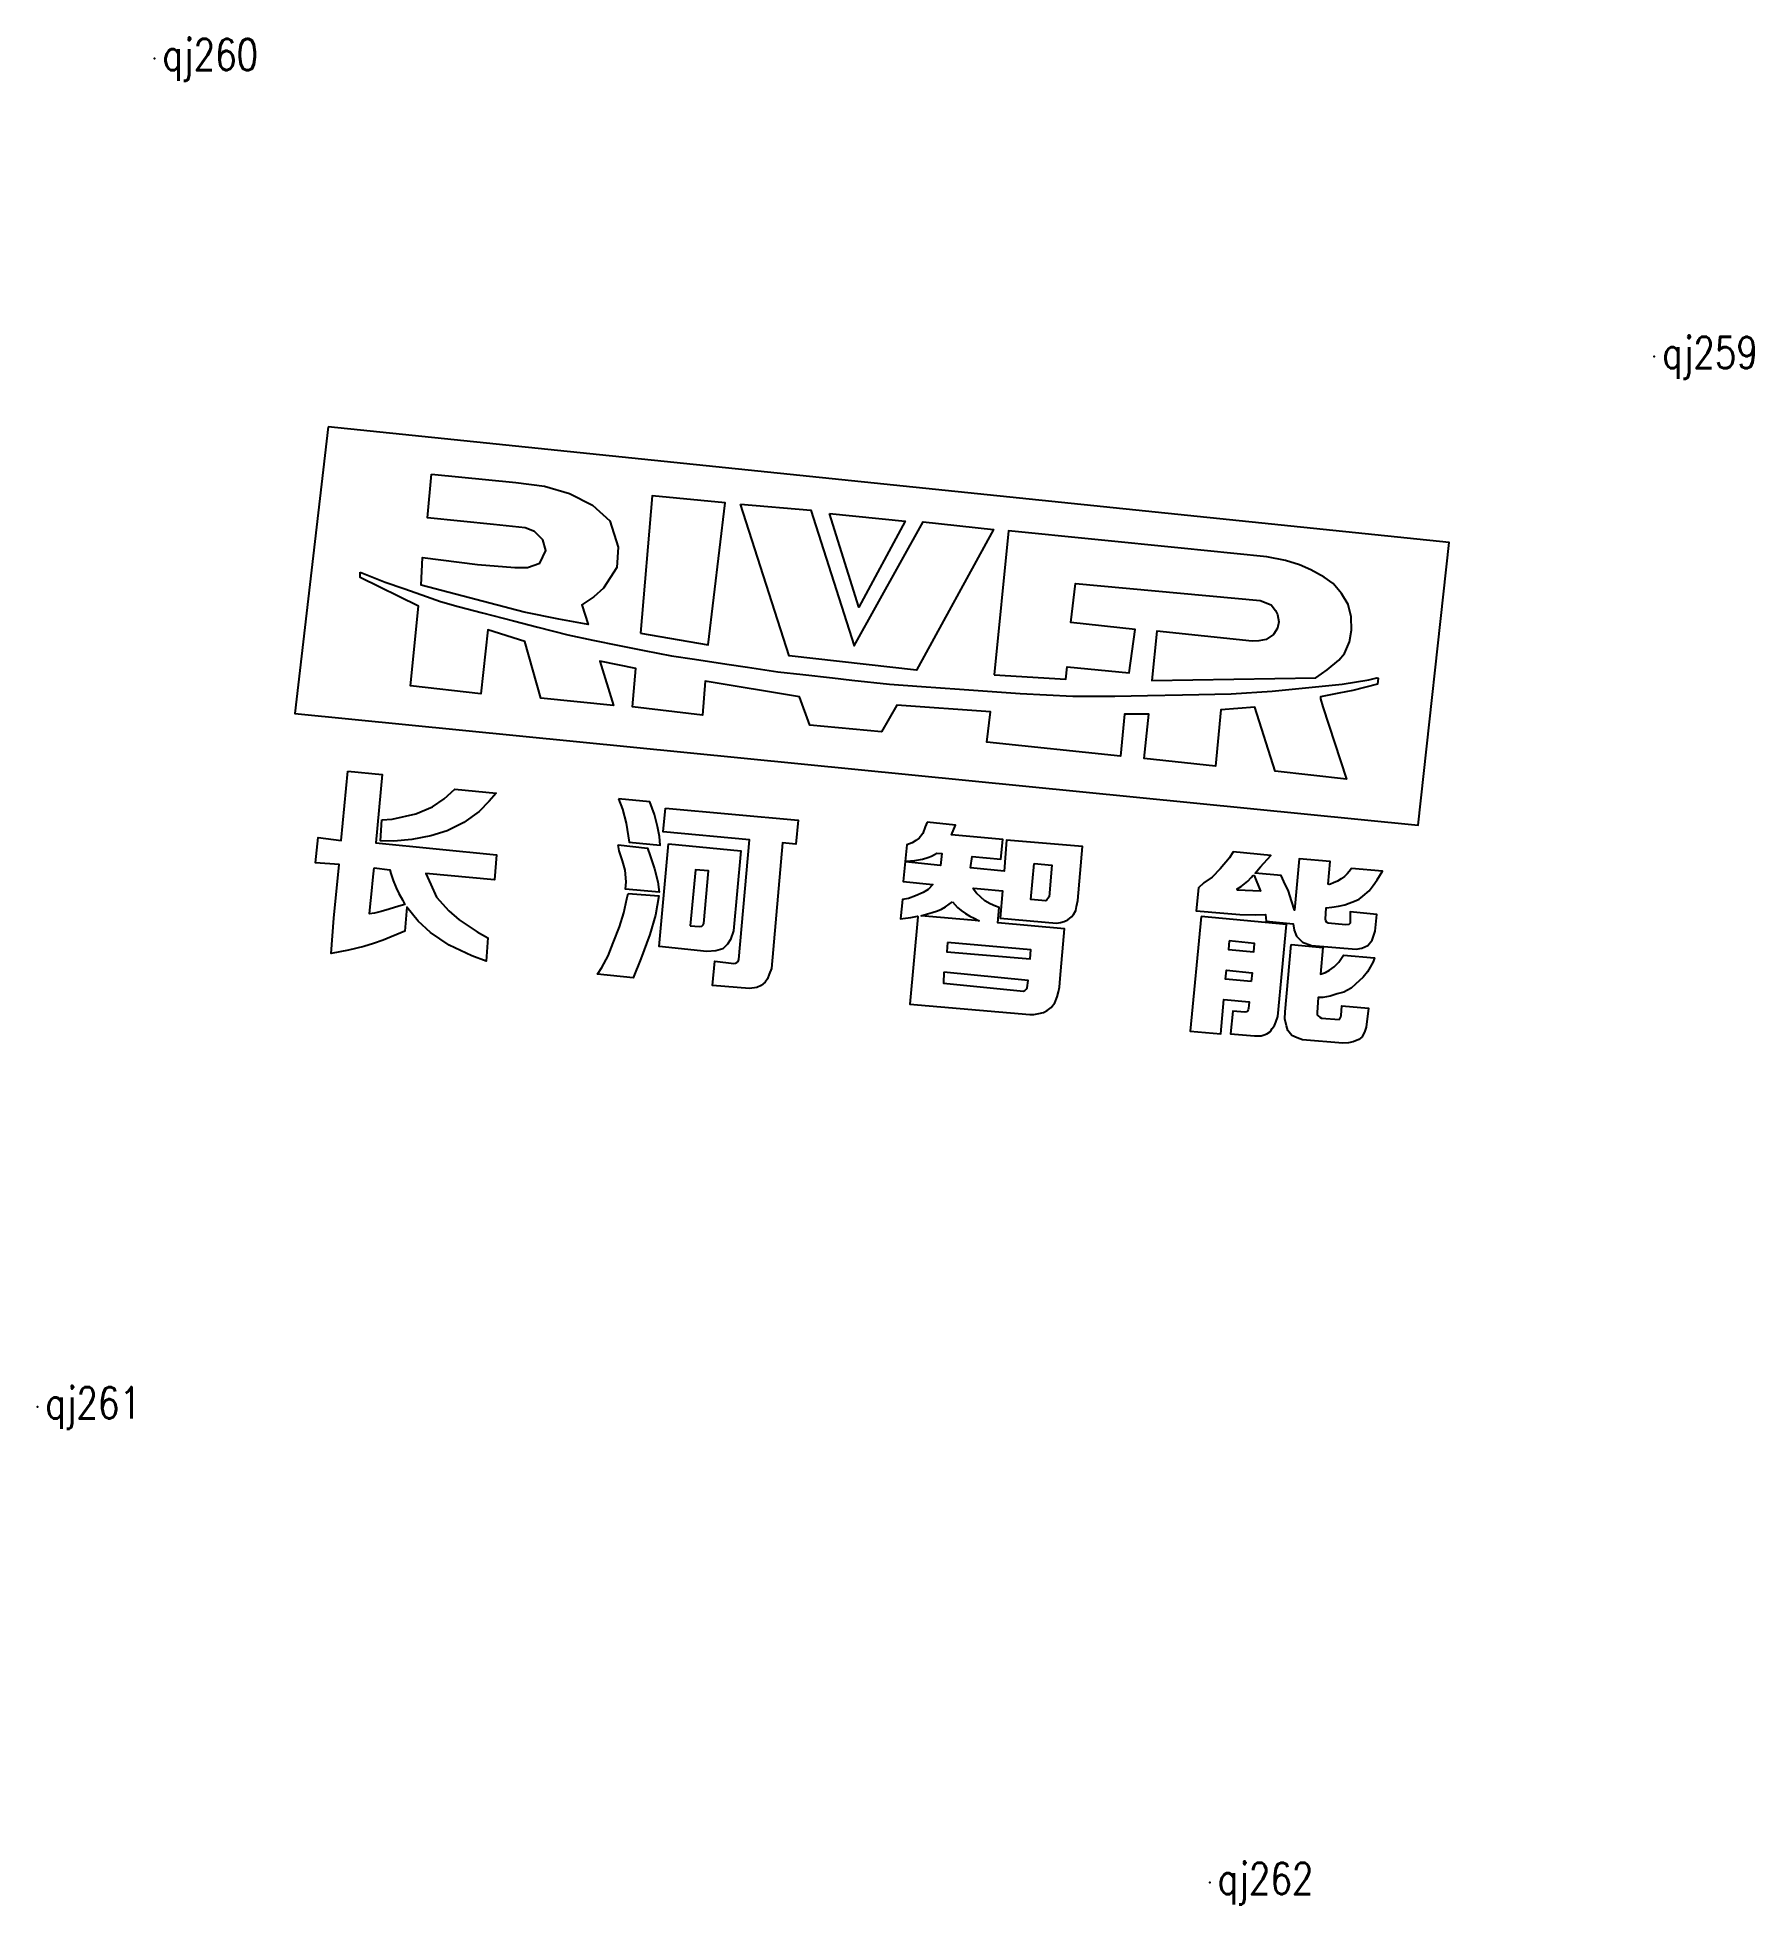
# Model space of a CAD drawing. Extents: x 487817.6 to 487872.3, y 3337298.3 to 3337357.7.
import ezdxf

# ---------------------------------------------------------------- set-up
doc = ezdxf.new("R2010")
doc.units = 0
doc.header["$LTSCALE"] = 0.5
doc.header["$PDSIZE"] = 0.2
doc.layers.get('0').update_dxf_attribs({"linetype": 'CONTINUOUS'})
doc.layers.add('ZDH', color=1, linetype='CONTINUOUS')
doc.styles.add('HZ', font='rs.shx', dxfattribs={"width": 0.8, "bigfont": 'hztxt.shx'})

msp = doc.modelspace()

# ---------------------------------------------------------------- linework, layer by layer
at = {"linetype": 'Continuous', "flags": 128}
for points in [[(487826.892, 3337345.336), (487825.836, 3337336.215), (487861.593, 3337332.659), (487862.578, 3337341.657)], [(487830.186, 3337343.827), (487832.866, 3337343.56), (487833.78, 3337343.453), (487834.577, 3337343.217), (487835.303, 3337342.841), (487835.86, 3337342.345), (487836.126, 3337341.501), (487836.086, 3337340.858), (487835.654, 3337340.198), (487835.345, 3337339.925), (487834.971, 3337339.675), (487835.164, 3337339.049), (487834.233, 3337339.217), (487833.129, 3337339.44), (487829.851, 3337340.298), (487829.892, 3337341.178), (487831.649, 3337340.956), (487832.831, 3337340.861), (487833.24, 3337340.863), (487833.635, 3337340.999), (487833.82, 3337341.395), (487833.726, 3337341.742), (487833.465, 3337342.009), (487833.165, 3337342.12), (487832.154, 3337342.232), (487830.058, 3337342.439)], [(487836.832, 3337338.766), (487838.99, 3337338.398), (487839.528, 3337342.914), (487837.204, 3337343.141)], [(487840.013, 3337342.88), (487842.255, 3337342.682), (487843.638, 3337338.363), (487845.834, 3337342.314), (487848.076, 3337342.065), (487845.619, 3337337.591), (487841.564, 3337338.043)], [(487842.85, 3337342.577), (487845.259, 3337342.332), (487843.787, 3337339.594)], [(487848.089, 3337337.441), (487850.379, 3337337.302), (487850.417, 3337337.701), (487852.391, 3337337.504), (487852.576, 3337338.891), (487850.538, 3337339.11), (487850.682, 3337340.351), (487856.555, 3337339.814), (487856.907, 3337339.67), (487857.045, 3337339.494), (487857.107, 3337339.364), (487857.152, 3337339.128), (487857.109, 3337338.926), (487856.985, 3337338.727), (487856.756, 3337338.572), (487856.518, 3337338.52), (487856.31, 3337338.518), (487853.275, 3337338.836), (487853.117, 3337337.26), (487858.337, 3337337.343), (487858.69, 3337337.598), (487859.06, 3337337.908), (487859.241, 3337338.119), (487859.409, 3337338.493), (487859.472, 3337338.861), (487859.455, 3337339.294), (487859.364, 3337339.681), (487859.152, 3337340.035), (487858.879, 3337340.349), (487858.599, 3337340.556), (487858.169, 3337340.788), (487857.813, 3337340.94), (487857.362, 3337341.082), (487856.774, 3337341.194), (487855.726, 3337341.3), (487854.046, 3337341.479), (487848.554, 3337342.025)], [(487827.912, 3337340.708), (487828.705, 3337340.396), (487829.305, 3337340.189), (487829.874, 3337339.99), (487830.465, 3337339.782), (487831.036, 3337339.613), (487831.805, 3337339.416), (487832.79, 3337339.164), (487833.569, 3337338.963), (487834.526, 3337338.717), (487835.316, 3337338.55), (487836.156, 3337338.372), (487836.955, 3337338.216), (487837.82, 3337338.052), (487838.555, 3337337.941), (487839.578, 3337337.786), (487840.241, 3337337.685), (487841.204, 3337337.538), (487842.007, 3337337.451), (487842.95, 3337337.35), (487843.56, 3337337.272), (487844.757, 3337337.151), (487845.782, 3337337.073), (487846.993, 3337336.985), (487848.92, 3337336.852), (487850.595, 3337336.764), (487851.936, 3337336.769), (487852.97, 3337336.78), (487854.09, 3337336.806), (487855.635, 3337336.841), (487856.946, 3337336.918), (487859.172, 3337337.144), (487860.017, 3337337.283), (487860.276, 3337337.344), (487860.313, 3337337.34), (487860.293, 3337337.143), (487859.509, 3337336.941), (487859.068, 3337336.856), (487858.483, 3337336.743), (487858.477, 3337336.677), (487858.56, 3337336.421), (487859.304, 3337334.117), (487857.04, 3337334.377), (487856.392, 3337336.418), (487855.311, 3337336.326), (487855.143, 3337334.54), (487852.866, 3337334.776), (487853.015, 3337336.189), (487852.244, 3337336.193), (487852.112, 3337334.856), (487847.864, 3337335.302), (487847.973, 3337336.265), (487844.994, 3337336.478), (487844.502, 3337335.633), (487842.224, 3337335.838), (487841.893, 3337336.746), (487838.896, 3337337.241), (487838.812, 3337336.159), (487836.583, 3337336.428), (487836.686, 3337337.644), (487835.537, 3337337.882), (487835.976, 3337336.463), (487833.665, 3337336.698), (487833.157, 3337338.503), (487831.974, 3337338.875), (487831.748, 3337336.839), (487829.51, 3337337.093), (487829.769, 3337339.629), (487827.915, 3337340.541)], [(487827.518, 3337334.376), (487828.615, 3337334.269), (487828.415, 3337332.096), (487832.254, 3337331.715), (487832.184, 3337330.923), (487829.999, 3337331.124), (487830.159, 3337330.773), (487830.346, 3337330.365), (487830.731, 3337329.932), (487831.061, 3337329.641), (487831.633, 3337329.264), (487831.979, 3337329.077), (487831.924, 3337328.332), (487831.466, 3337328.499), (487830.745, 3337328.839), (487830.153, 3337329.239), (487829.759, 3337329.603), (487829.399, 3337330.047), (487829.335, 3337329.283), (487828.647, 3337328.996), (487828.336, 3337328.893), (487828.03, 3337328.799), (487827.537, 3337328.681), (487826.984, 3337328.574), (487827.073, 3337329.696), (487827.239, 3337331.408), (487826.487, 3337331.464), (487826.573, 3337332.268), (487827.306, 3337332.169), (487827.518, 3337334.376)], [(487828.597, 3337332.832), (487828.93, 3337332.854), (487829.686, 3337333.018), (487830.213, 3337333.239), (487830.58, 3337333.498), (487830.927, 3337333.801), (487832.236, 3337333.68), (487832.015, 3337333.425), (487831.704, 3337333.097), (487831.212, 3337332.743), (487830.681, 3337332.475), (487830.162, 3337332.314), (487829.552, 3337332.197), (487828.986, 3337332.15), (487828.563, 3337332.158)], [(487836.137, 3337333.494), (487836.26, 3337333.172), (487836.376, 3337332.727), (487836.445, 3337332.323), (487836.472, 3337332.118), (487837.466, 3337332.022), (487837.445, 3337332.296), (487837.377, 3337332.611), (487837.281, 3337332.994), (487837.13, 3337333.398)], [(487837.629, 3337333.201), (487841.859, 3337332.814), (487841.781, 3337332.055), (487841.358, 3337332.096), (487841, 3337328.101), (487840.935, 3337327.911), (487840.878, 3337327.766), (487840.804, 3337327.658), (487840.681, 3337327.555), (487840.533, 3337327.49), (487840.305, 3337327.455), (487839.127, 3337327.55), (487839.201, 3337328.328), (487839.806, 3337328.256), (487839.859, 3337328.269), (487839.905, 3337328.292), (487839.942, 3337328.321), (487839.966, 3337328.387), (487840.302, 3337332.192), (487837.556, 3337332.45)], [(487845.965, 3337332.757), (487845.901, 3337332.604), (487845.821, 3337332.395), (487845.709, 3337332.247), (487845.599, 3337332.17), (487845.481, 3337332.095), (487845.309, 3337332.03), (487845.193, 3337330.861), (487846.144, 3337330.769), (487845.997, 3337330.614), (487845.838, 3337330.519), (487845.592, 3337330.406), (487845.366, 3337330.329), (487845.17, 3337330.292), (487845.107, 3337329.675), (487845.275, 3337329.694), (487845.438, 3337329.723), (487845.649, 3337329.762), (487845.665, 3337329.737), (487845.409, 3337326.965), (487849.226, 3337326.629), (487849.359, 3337326.634), (487849.512, 3337326.66), (487849.66, 3337326.696), (487849.785, 3337326.761), (487849.904, 3337326.85), (487850.021, 3337326.999), (487850.1, 3337327.19), (487850.145, 3337327.355), (487850.168, 3337327.503), (487850.193, 3337327.774), (487850.334, 3337329.354), (487848.213, 3337329.55), (487848.257, 3337330.033), (487848.132, 3337330.085), (487847.961, 3337330.154), (487847.796, 3337330.25), (487847.666, 3337330.371), (487847.532, 3337330.498), (487847.427, 3337330.635), (487847.432, 3337330.652), (487847.669, 3337330.63), (487848.36, 3337330.569), (487848.286, 3337329.7), (487850.08, 3337329.539), (487850.204, 3337329.561), (487850.321, 3337329.592), (487850.439, 3337329.647), (487850.555, 3337329.739), (487850.615, 3337329.813), (487850.689, 3337329.938), (487850.718, 3337330.067), (487850.761, 3337330.261), (487850.909, 3337331.977), (487848.488, 3337332.185), (487848.411, 3337331.194), (487847.335, 3337331.295), (487847.392, 3337331.666), (487848.3, 3337331.579), (487848.367, 3337332.202), (487846.739, 3337332.353), (487846.859, 3337332.657)], [(487836.123, 3337332.029), (487837.062, 3337331.926), (487837.144, 3337331.686), (487837.281, 3337331.269), (487837.384, 3337330.851), (487837.425, 3337330.529), (487836.356, 3337330.625), (487836.383, 3337330.851), (487836.342, 3337331.221), (487836.26, 3337331.522), (487836.157, 3337331.844)], [(487837.73, 3337332.063), (487840.033, 3337331.839), (487839.792, 3337329.295), (487839.695, 3337329.023), (487839.603, 3337328.869), (487839.451, 3337328.726), (487839.234, 3337328.654), (487838.945, 3337328.642), (487837.425, 3337328.794)], [(487846.267, 3337331.768), (487846.431, 3337331.756), (487846.385, 3337331.375), (487845.274, 3337331.493), (487845.277, 3337331.517), (487845.567, 3337331.529), (487845.816, 3337331.576), (487845.977, 3337331.625), (487846.1, 3337331.671), (487846.196, 3337331.721)], [(487855.699, 3337331.81), (487855.587, 3337331.622), (487855.292, 3337331.27), (487855.028, 3337331.001), (487854.769, 3337330.82), (487854.599, 3337330.665), (487854.521, 3337329.935), (487855.406, 3337329.853), (487855.908, 3337329.816), (487856.416, 3337329.801), (487856.731, 3337329.816), (487856.754, 3337329.6), (487857.615, 3337329.518), (487857.644, 3337329.317), (487857.718, 3337329.128), (487857.908, 3337328.933), (487858.195, 3337328.832), (487859.613, 3337328.711), (487859.801, 3337328.748), (487859.991, 3337328.833), (487860.121, 3337329.003), (487860.218, 3337329.289), (487860.279, 3337329.816), (487859.428, 3337329.902), (487859.428, 3337329.577), (487859.428, 3337329.54), (487859.388, 3337329.499), (487859.276, 3337329.481), (487858.729, 3337329.539), (487858.686, 3337329.563), (487858.646, 3337329.613), (487858.638, 3337329.669), (487858.658, 3337330.032), (487858.842, 3337330.049), (487859.059, 3337330.076), (487859.254, 3337330.121), (487859.393, 3337330.174), (487859.559, 3337330.244), (487859.707, 3337330.307), (487859.825, 3337330.398), (487860.026, 3337330.571), (487860.157, 3337330.742), (487860.282, 3337330.914), (487860.455, 3337331.196), (487859.464, 3337331.28), (487859.393, 3337331.182), (487859.328, 3337331.104), (487859.246, 3337331.028), (487859.141, 3337330.952), (487859.023, 3337330.88), (487858.895, 3337330.827), (487858.803, 3337330.785), (487858.761, 3337330.768), (487858.724, 3337330.785), (487858.786, 3337331.5), (487857.802, 3337331.584), (487857.655, 3337329.955), (487857.555, 3337330.247), (487857.457, 3337330.56), (487857.315, 3337330.869), (487857.229, 3337331.054), (487856.406, 3337331.127), (487856.576, 3337331.332), (487856.576, 3337331.332), (487856.9, 3337331.697)], [(487828.361, 3337331.295), (487828.853, 3337331.233), (487828.892, 3337331.116), (487828.961, 3337330.896), (487829.054, 3337330.668), (487829.145, 3337330.481), (487829.255, 3337330.283), (487829.338, 3337330.132), (487829.145, 3337330.085), (487828.834, 3337329.989), (487828.577, 3337329.909), (487828.372, 3337329.862), (487828.207, 3337329.84), (487828.232, 3337330.06), (487828.27, 3337330.464), (487828.322, 3337331.019)], [(487838.42, 3337329.459), (487838.714, 3337329.43), (487838.79, 3337329.439), (487838.833, 3337329.487), (487838.848, 3337329.53), (487838.997, 3337331.204), (487838.582, 3337331.238)], [(487849.371, 3337331.44), (487849.927, 3337331.386), (487849.84, 3337330.374), (487849.805, 3337330.32), (487849.773, 3337330.285), (487849.724, 3337330.251), (487849.26, 3337330.292)], [(487856.342, 3337331.064), (487856.37, 3337331.061), (487856.574, 3337330.555), (487855.835, 3337330.594), (487855.82, 3337330.622), (487855.951, 3337330.705), (487856.061, 3337330.793), (487856.164, 3337330.877), (487856.273, 3337330.993)], [(487836.445, 3337330.484), (487837.418, 3337330.409), (487837.308, 3337329.792), (487837.13, 3337329.178), (487836.85, 3337328.399), (487836.6, 3337327.8), (487835.461, 3337327.914), (487835.599, 3337328.123), (487835.801, 3337328.501), (487835.963, 3337328.908), (487836.168, 3337329.425), (487836.307, 3337329.873), (487836.405, 3337330.315)], [(487846.769, 3337330.216), (487846.931, 3337330.034), (487847.045, 3337329.946), (487847.181, 3337329.846), (487847.318, 3337329.76), (487847.454, 3337329.695), (487847.619, 3337329.615), (487845.767, 3337329.774), (487845.837, 3337329.798), (487845.967, 3337329.831), (487846.124, 3337329.875), (487846.287, 3337329.935), (487846.421, 3337329.984), (487846.54, 3337330.054), (487846.664, 3337330.14)], [(487854.686, 3337329.754), (487854.332, 3337326.1), (487855.306, 3337326.015), (487855.406, 3337327.111), (487856.214, 3337327.033), (487856.198, 3337326.92), (487856.187, 3337326.833), (487856.175, 3337326.776), (487856.158, 3337326.74), (487856.124, 3337326.714), (487856.074, 3337326.703), (487855.692, 3337326.734), (487855.619, 3337326.019), (487856.379, 3337325.948), (487856.48, 3337325.95), (487856.591, 3337325.951), (487856.688, 3337325.984), (487856.774, 3337326.014), (487856.888, 3337326.096), (487856.946, 3337326.183), (487857.014, 3337326.283), (487857.054, 3337326.389), (487857.123, 3337326.571), (487857.399, 3337329.5)], [(487846.604, 3337328.929), (487846.588, 3337328.624), (487849.237, 3337328.406), (487849.26, 3337328.695)], [(487855.575, 3337328.972), (487855.553, 3337328.704), (487856.362, 3337328.626), (487856.385, 3337328.89)], [(487857.549, 3337328.863), (487858.556, 3337328.766), (487858.484, 3337327.917), (487858.637, 3337327.974), (487858.765, 3337328.039), (487858.921, 3337328.154), (487859.062, 3337328.297), (487859.217, 3337328.521), (487860.199, 3337328.436), (487860.159, 3337328.313), (487860.065, 3337328.143), (487859.979, 3337327.991), (487859.835, 3337327.823), (487859.595, 3337327.599), (487859.452, 3337327.471), (487859.219, 3337327.343), (487859.013, 3337327.286), (487858.785, 3337327.215), (487858.559, 3337327.17), (487858.408, 3337327.175), (487858.376, 3337326.696), (487858.378, 3337326.623), (487858.404, 3337326.595), (487858.462, 3337326.543), (487858.516, 3337326.513), (487859.073, 3337326.47), (487859.101, 3337326.496), (487859.129, 3337326.556), (487859.138, 3337326.596), (487859.159, 3337326.913), (487860.008, 3337326.835), (487859.933, 3337326.23), (487859.881, 3337326.066), (487859.793, 3337325.913), (487859.703, 3337325.834), (487859.516, 3337325.763), (487859.373, 3337325.731), (487859.196, 3337325.719), (487857.903, 3337325.826), (487857.734, 3337325.885), (487857.573, 3337325.969), (487857.439, 3337326.127), (487857.402, 3337326.267), (487857.341, 3337326.497), (487857.358, 3337326.72)], [(487846.493, 3337327.984), (487846.48, 3337327.625), (487849.026, 3337327.375), (487849.071, 3337327.395), (487849.115, 3337327.437), (487849.142, 3337327.483), (487849.17, 3337327.709)], [(487856.277, 3337327.686), (487855.456, 3337327.761), (487855.489, 3337328.046), (487856.302, 3337327.962)]]:
    msp.add_lwpolyline(points, close=True, dxfattribs=at)
at = {"layer": 'ZDH', "linetype": 'Continuous'}
for p in [(487821.365, 3337357.06), (487869.105, 3337347.577), (487817.635, 3337314.148), (487854.955, 3337299.009)]:
    msp.add_point(p, dxfattribs=at)

# ---------------------------------------------------------------- texts
at = {"layer": 'ZDH', "linetype": 'Continuous', "style": 'HZ', "width": 0.8}
for s, p in [('qj260', (487821.615, 3337356.685)), ('qj259', (487869.355, 3337347.202)), ('qj261', (487817.885, 3337313.773)), ('qj262', (487855.205, 3337298.634))]:
    msp.add_text(s, height=1, dxfattribs=at).set_placement(p)

doc.saveas('drawing.dxf')
